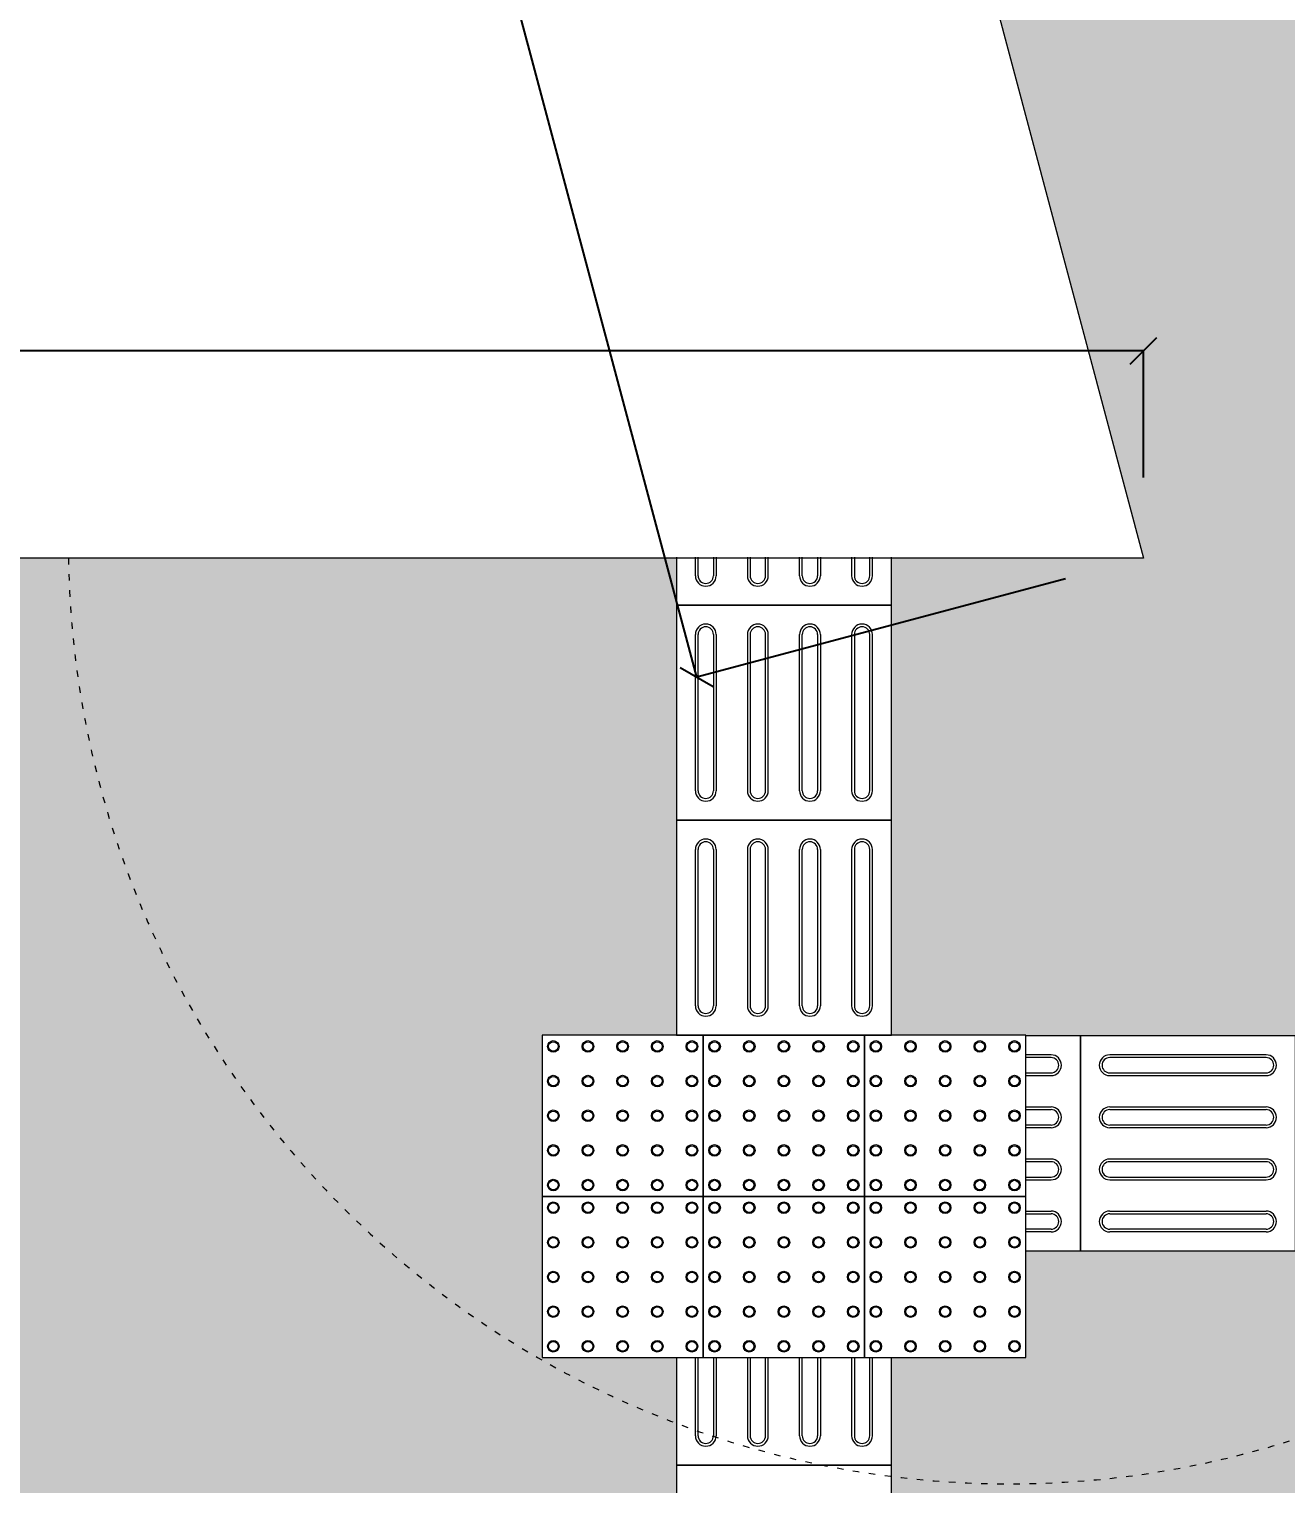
# Model space of a CAD drawing. Header units: millimetres. Extents: x -9997 to 44619, y -1295 to 91103.
# Drawn here: x 31757.5 to 31991.3, y 33944.5 to 34215.2 of the extents above; entities that cross this region are included whole.
import ezdxf

# ---------------------------------------------------------------- set-up
doc = ezdxf.new("R2010")
doc.units = ezdxf.units.MM
doc.header["$LTSCALE"] = 0.1
doc.linetypes.add('ACAD_ISO03W100', pattern=[30, 12, -18])
doc.layers.get('0').update_dxf_attribs({"lineweight": 5})
for name, color, linetype, lineweight in [('alvenaria', 5, 'Continuous', 9), ('escada', 1, 'Continuous', 0), ('projeção', 1, 'ACAD_ISO03W100', 5)]:
    doc.layers.add(name, color=color, linetype=linetype, lineweight=lineweight)
doc.styles.get("Standard").update_dxf_attribs({"font": 'arial.ttf'})
doc.dimstyles.new('ISO-25', dxfattribs={"dimtxt": 30, "dimasz": 5, "dimexe": 0, "dimexo": 15, "dimtad": 1, "dimtxsty": 'Standard', "dimblk": 'OBLIQUE', "dimcen": 0, "dimclrd": 7, "dimclre": 7, "dimclrt": 7, "dimadec": 8, "dimazin": 0, "dimtfac": 1, "dimtmove": 0, "dimatfit": 3, "dimldrblk": 'OBLIQUE', "dimfxl": 5, "dimtfillclr": 250, "dimarcsym": 0})

# ---------------------------------------------------------------- blocks, each defined once
blk = doc.blocks.new('_Oblique')
at = {"color": 0, "linetype": 'ByBlock', "lineweight": -2}
blk.add_line((-0.5, -0.5), (0.5, 0.5), dxfattribs=at)
blk = doc.blocks.new('*D84')
at = {"layer": 'alvenaria', "color": 7, "linetype": 'ByBlock', "lineweight": -2, "transparency": 16777216}
for p, q in [((30818.45, 34131.8), (30818.45, 34155.36)), ((31964.79, 34131.8), (31964.79, 34155.36))]:
    blk.add_line(p, q, dxfattribs=at)
at = {"layer": 'alvenaria', "color": 7, "lineweight": -2, "transparency": 16777216}
blk.add_line((31964.79, 34155.36), (30818.45, 34155.36), dxfattribs=at)
at = {"layer": 'Defpoints', "color": 0, "linetype": 'ByBlock', "transparency": 16777216}
for p in [(30818.45, 34155.36), (30818.45, 34116.8), (31964.79, 34116.8)]:
    blk.add_point(p, dxfattribs=at)
at = {"layer": 'alvenaria', "color": 7, "linetype": 'ByBlock', "lineweight": -2, "transparency": 16777216, "xscale": 5, "yscale": 5, "zscale": 5, "rotation": 180}
blk.add_blockref('_Oblique', (30818.45, 34155.36), dxfattribs=at)
at = {"layer": 'alvenaria', "color": 7, "linetype": 'ByBlock', "lineweight": -2, "transparency": 16777216, "xscale": 5, "yscale": 5, "zscale": 5}
blk.add_blockref('_Oblique', (31964.79, 34155.36), dxfattribs=at)
at = {"layer": 'alvenaria', "color": 7, "linetype": 'ByBlock', "lineweight": 0, "transparency": 16777216, "insert": (31391.62, 34174.01), "char_height": 30, "attachment_point": 5}
blk.add_mtext('1146,35', dxfattribs=at)
blk = doc.blocks.new('*D94')
at = {"layer": 'alvenaria', "color": 7, "linetype": 'ByBlock', "lineweight": -2, "transparency": 16777216}
for p, q in [((31551.72, 35608.86), (31483.1, 35590.57)), ((31950.3, 34112.94), (31881.68, 34094.65))]:
    blk.add_line(p, q, dxfattribs=at)
at = {"layer": 'alvenaria', "color": 7, "lineweight": -2, "transparency": 16777216}
blk.add_line((31881.68, 34094.65), (31483.1, 35590.57), dxfattribs=at)
at = {"layer": 'Defpoints', "color": 0, "linetype": 'ByBlock', "transparency": 16777216}
for p in [(31566.21, 35612.72), (31483.1, 35590.57), (31964.79, 34116.8)]:
    blk.add_point(p, dxfattribs=at)
at = {"layer": 'alvenaria', "color": 7, "linetype": 'ByBlock', "lineweight": -2, "transparency": 16777216, "xscale": 5, "yscale": 5, "zscale": 5}
for p, rotation in [((31483.1, 35590.57), 104.9195884829306), ((31881.68, 34094.65), 284.9195884829306)]:
    blk.add_blockref('_Oblique', p, dxfattribs=dict(at, rotation=rotation))
at = {"layer": 'alvenaria', "color": 7, "linetype": 'ByBlock', "lineweight": 0, "transparency": 16777216, "insert": (31694.51, 34869.56), "char_height": 30, "attachment_point": 5, "rotation": 284.9196}
blk.add_mtext('1548,11', dxfattribs=at)

msp = doc.modelspace()

# ---------------------------------------------------------------- hatches: boundary and pattern name
at = {"linetype": 'ByBlock', "lineweight": 0, "true_color": 0xc7c8ca}
h = msp.add_hatch(dxfattribs=at)
h.set_pattern_fill('AR-BRSTD', color=9, scale=0.12)
h.paths.add_polyline_path([(29301.965, 34091.799), (29316.965, 34091.799), (29316.965, 34094.883), (29346.965, 34094.883), (29376.965, 34094.883), (29406.965, 34094.883), (29436.965, 34094.883), (29466.965, 34094.883), (29496.965, 34094.883), (29526.965, 34094.883), (29556.965, 34094.883), (29586.965, 34094.883), (29601.965, 34091.799), (29601.965, 33930.984), (29633.978, 33930.984), (29673.978, 33930.984), (29688.934, 33930.984), (29681.21, 33959.973), (29673.486, 33988.962), (29665.732, 34018.064), (29658.008, 34047.053), (29650.284, 34076.041), (29642.56, 34105.03), (29639.424, 34116.799), (28786.663, 34116.799), (28786.913, 33706.799), (29748.667, 33706.799), (29743.001, 33728.064), (29735.277, 33757.053), (29727.553, 33786.041), (29719.829, 33815.03), (29712.105, 33844.018), (29704.381, 33873.007), (29699.591, 33890.984), (29673.978, 33890.984), (29633.978, 33890.984), (29593.978, 33890.984), (29586.965, 33890.984), (29586.965, 33884.883), (29586.965, 33854.883), (29556.965, 33854.883), (29526.965, 33854.883), (29496.965, 33854.883), (29466.965, 33854.883), (29436.965, 33854.883), (29406.965, 33854.883), (29376.965, 33854.883), (29346.965, 33854.883), (29316.965, 33854.883), (29316.965, 33884.883), (29316.965, 33891.799), (29301.965, 33891.799)])
h.paths.add_polyline_path([(29201.103, 33886.938), (29201.103, 33746.938), (28961.103, 33746.938), (28961.103, 33886.938)], flags=16)
h.paths.add_polyline_path([(29181.103, 33866.938), (29181.103, 33766.938), (28981.103, 33766.938), (28981.103, 33866.938)], flags=0)
h.paths.add_polyline_path([(29556.965, 33914.883), (29556.965, 33944.883), (29556.965, 33974.883), (29556.965, 34004.883), (29556.965, 34034.883), (29556.965, 34064.883), (29526.965, 34064.883), (29496.965, 34064.883), (29466.965, 34064.883), (29436.965, 34064.883), (29406.965, 34064.883), (29376.965, 34064.883), (29346.965, 34064.883), (29346.965, 34034.883), (29346.965, 34004.883), (29346.965, 33974.883), (29346.965, 33944.883), (29346.965, 33914.883), (29346.965, 33891.799), (29556.965, 33891.799)], flags=17)
h.paths.add_polyline_path([(29376.965, 33956.799), (29376.965, 34006.799), (29526.965, 34006.799), (29526.965, 33956.799)], flags=16)
h.paths.add_polyline_path([(29466.965, 34011.799), (29436.965, 34011.799), (29436.965, 34041.799), (29466.965, 34041.799)], flags=16)
h.paths.add_polyline_path([(29556.965, 33891.799), (29346.965, 33891.799), (29346.965, 33884.883), (29376.965, 33884.883), (29406.965, 33884.883), (29436.965, 33884.883), (29466.965, 33884.883), (29496.965, 33884.883), (29526.965, 33884.883), (29556.965, 33884.883)], flags=17)
h.paths.add_polyline_path([(29601.965, 34091.799), (29586.965, 34091.799), (29586.965, 34064.883), (29586.965, 34034.883), (29586.965, 34004.883), (29586.965, 33974.883), (29586.965, 33944.883), (29586.965, 33930.984), (29593.978, 33930.984), (29601.965, 33930.984)], flags=17)
h.paths.add_polyline_path([(29316.965, 33944.883), (29316.965, 33974.883), (29316.965, 34004.883), (29316.965, 34034.883), (29316.965, 34064.883), (29316.965, 34091.799), (29301.965, 34091.799), (29301.965, 33891.799), (29316.965, 33891.799), (29316.965, 33914.883)], flags=17)
h.paths.add_polyline_path([(29757.448, 34116.799), (29670.471, 34116.799), (29671.549, 34112.754), (29679.272, 34083.765), (29686.996, 34054.776), (29694.72, 34025.788), (29702.444, 33996.799), (29710.198, 33967.697), (29717.922, 33938.708), (29725.646, 33909.72), (29732.939, 33882.35), (29758.552, 33882.35), (29798.552, 33882.35), (29819.916, 33882.35)])
h.paths.add_polyline_path([(30038.448, 34116.799), (29757.448, 34116.799), (29819.916, 33882.35), (29838.552, 33882.35), (29878.552, 33882.35), (29918.552, 33882.35), (29958.552, 33882.35), (29998.552, 33882.35), (30038.552, 33882.35), (30078.552, 33882.35), (30100.916, 33882.35)])
h.paths.add_polyline_path([(29830.574, 33842.35), (29798.552, 33842.35), (29758.552, 33842.35), (29743.596, 33842.35), (29748.818, 33822.754), (29756.542, 33793.765), (29764.266, 33764.776), (29771.989, 33735.788), (29779.713, 33706.799), (29826.691, 33706.799), (29856.033, 33746.799)])
h.paths.add_polyline_path([(30111.574, 33842.35), (30078.552, 33842.35), (30038.552, 33842.35), (29998.552, 33842.35), (29958.552, 33842.35), (29918.552, 33842.35), (29878.552, 33842.35), (29838.552, 33842.35), (29830.574, 33842.35), (29856.033, 33746.799), (30137.033, 33746.799)])
h.paths.add_polyline_path([(30205.831, 33815.03), (30198.552, 33842.35), (30158.552, 33842.35), (30118.552, 33842.35), (30111.574, 33842.35), (30137.033, 33746.799), (30187.222, 33706.938), (30234.631, 33706.938), (30229.003, 33728.064), (30221.279, 33757.053), (30213.555, 33786.041)])
h.paths.add_polyline_path([(30167.211, 33959.973), (30159.488, 33988.962), (30151.764, 34017.95), (30144.04, 34046.939), (30136.316, 34075.928), (30128.592, 34104.916), (30125.426, 34116.799), (30038.448, 34116.799), (30100.916, 33882.35), (30118.552, 33882.35), (30158.552, 33882.35), (30187.894, 33882.35), (30182.659, 33901.996), (30174.935, 33930.984)])
h.paths.add_polyline_path([(31877.895, 33948.04), (31877.895, 33968.04), (31852.895, 33968.04), (31852.895, 33998.04), (31852.895, 34028.04), (31877.895, 34028.04), (31877.895, 34068.04), (31877.895, 34108.04), (31877.895, 34116.799), (30156.473, 34116.799), (30157.581, 34112.64), (30165.305, 34083.652), (30173.028, 34054.663), (30180.752, 34025.674), (30188.476, 33996.686), (30196.2, 33967.697), (30203.924, 33938.708), (30211.648, 33909.72), (30219.372, 33880.731), (30227.096, 33851.742), (30234.82, 33822.754), (30242.543, 33793.765), (30250.267, 33764.776), (30257.991, 33735.788), (30265.678, 33706.938), (31725.894, 33706.938), (31734.388, 33719.372), (31751.309, 33744.144), (31768.231, 33768.916), (31785.153, 33793.688), (31802.075, 33818.46), (31819.034, 33843.286), (31819.062, 33843.232), (31826.794, 33843.232), (31856.794, 33843.232), (31877.895, 33843.232), (31877.895, 33868.04), (31877.895, 33908.04)])
h.paths.add_polyline_path([(30645.894, 33886.938), (30645.894, 33746.938), (30405.894, 33746.938), (30405.894, 33886.938)], flags=16)
h.paths.add_polyline_path([(30625.894, 33866.938), (30625.894, 33766.938), (30425.894, 33766.938), (30425.894, 33866.938)], flags=0)
h.paths.add_polyline_path([(31145.894, 33886.938), (31145.894, 33746.938), (30905.894, 33746.938), (30905.894, 33886.938)], flags=16)
h.paths.add_polyline_path([(30925.894, 33866.938), (31125.894, 33866.938), (31125.894, 33766.938), (30925.894, 33766.938)], flags=0)
h.paths.add_polyline_path([(31000.925, 33844.799), (31030.925, 33844.799), (31030.925, 33814.799), (31000.925, 33814.799)], flags=0)
h.paths.add_polyline_path([(31405.894, 33886.938), (31645.894, 33886.938), (31645.894, 33746.938), (31405.894, 33746.938)], flags=16)
h.paths.add_polyline_path([(31425.894, 33866.938), (31625.894, 33866.938), (31625.894, 33766.938), (31425.894, 33766.938)], flags=0)
h.paths.add_polyline_path([(32554.715, 34289.954), (32524.986, 34293.973), (32495.256, 34297.993), (32465.527, 34302.013), (32435.797, 34306.033), (32433.223, 34315.696), (32425.499, 34344.684), (32420.35, 34364.01), (32387.715, 34355.315), (32349.064, 34345.016), (32310.412, 34334.718), (32271.761, 34324.419), (32233.109, 34314.12), (32194.457, 34303.822), (32155.806, 34293.523), (32117.154, 34283.225), (32123.591, 34259.068), (32104.265, 34253.918), (32113.015, 34221.081), (32123.313, 34182.429), (32133.612, 34143.778), (32143.91, 34105.126), (32154.209, 34066.475), (32161.933, 34037.486), (32169.657, 34008.498), (32177.38, 33979.509), (32148.392, 33971.785), (32119.403, 33964.061), (32113.051, 33987.901), (32073.051, 33987.901), (32054.915, 33987.901, -0.2142245), (31917.895, 33945.937), (31917.895, 33908.04), (31917.895, 33868.04), (31917.895, 33843.232), (31946.729, 33843.232), (31976.729, 33843.232), (31993.651, 33818.46), (32010.573, 33793.688), (32027.495, 33768.916), (32044.416, 33744.145), (32061.338, 33719.373), (32076.664, 33696.938, 0.46151), (32590.765, 34284.324), (32590.556, 34285.108), (32584.445, 34285.934)])
h.paths.add_polyline_path([(32105.259, 34094.828), (32094.96, 34133.479), (32084.662, 34172.131), (32074.363, 34210.782), (32066.632, 34239.798, 0.050222), (32040.096, 34262.693), (32020.526, 34257.479), (31981.874, 34247.18), (31943.223, 34236.882), (31933.489, 34234.288), (31964.794, 34116.799), (31917.895, 34116.799), (31917.895, 34108.04), (31917.895, 34068.04), (31917.895, 34028.04), (31942.895, 34028.04), (31953.051, 34027.901), (31993.051, 34027.901), (32033.051, 34027.901), (32073.051, 34027.901), (32088.695, 34027.901, 0.0275903), (32097.873, 34044.865), (32096.231, 34051.027), (32101.191, 34052.349, 0.0390592), (32109.667, 34078.284)], flags=17)
h.paths.add_polyline_path([(32054.915, 33987.901), (32033.051, 33987.901), (31993.051, 33987.901), (31953.051, 33987.901), (31942.895, 33987.901), (31942.895, 33968.04), (31917.895, 33968.04), (31917.895, 33948.04), (31917.895, 33945.937, 0.2142245)], flags=17)
h.paths.add_polyline_path([(32109.667, 34078.284, -0.0390592), (32101.191, 34052.349), (32115.557, 34056.176)], flags=17)
h.paths.add_polyline_path([(32097.873, 34044.865, -0.0275903), (32088.695, 34027.901), (32102.393, 34027.901)], flags=17)
h.paths.add_polyline_path([(32402.327, 34431.65), (32394.603, 34460.639), (32418.391, 34478.918), (32442.179, 34497.197), (32465.967, 34515.476), (32489.755, 34533.756), (32501.253, 34542.591), (32216.122, 35612.719), (31649.003, 35612.719), (31797.89, 35053.93, -0.3092385), (31931.102, 34553.973), (32000.494, 34293.537), (32010.227, 34296.13), (32048.879, 34306.429), (32042.442, 34330.586), (32071.431, 34338.31), (32100.419, 34346.034), (32106.856, 34321.876), (32145.507, 34332.175), (32184.159, 34342.473), (32222.81, 34352.772), (32261.462, 34363.071), (32300.114, 34373.369), (32338.765, 34383.668), (32377.417, 34393.966), (32410.051, 34402.661)])
h.paths.add_polyline_path([(31797.89, 35053.93), (31649.003, 35612.719), (31566.212, 35612.719), (31923.191, 34272.94), (31932.924, 34275.533), (31971.576, 34285.832), (32000.494, 34293.537), (31931.102, 34553.973, 0.3092385)])
h.paths.add_polyline_path([(32059.177, 34267.777), (32040.096, 34262.693, -0.050222), (32066.632, 34239.798), (32065.614, 34243.62)], flags=17)

# ---------------------------------------------------------------- linework, layer by layer
at = {"lineweight": 0}
for p, q in [((31566.212, 35612.719), (31964.794, 34116.799)), ((31964.794, 34116.799), (27186.653, 34116.799))]:
    msp.add_line(p, q, dxfattribs=at)
at = {"layer": 'escada', "lineweight": 0}
for p, q in [((31881.419, 34113.502), (31881.419, 34116.938)), ((31881.926, 34113.502), (31881.926, 34116.938)), ((31884.79, 34116.938), (31884.79, 34113.502)), ((31885.296, 34116.938), (31885.296, 34113.502)), ((31891.111, 34116.938), (31891.111, 34113.502)), ((31891.617, 34116.938), (31891.617, 34113.502)), ((31894.482, 34113.502), (31894.482, 34116.938)), ((31894.988, 34113.502), (31894.988, 34116.938)), ((31900.803, 34113.502), (31900.803, 34116.938)), ((31901.309, 34113.502), (31901.309, 34116.938)), ((31904.173, 34116.938), (31904.173, 34113.502)), ((31904.68, 34116.938), (31904.68, 34113.502)), ((31910.495, 34116.938), (31910.495, 34113.502)), ((31911.001, 34116.938), (31911.001, 34113.502)), ((31913.865, 34113.502), (31913.865, 34116.938)), ((31914.371, 34113.502), (31914.371, 34116.938)), ((31953.051, 34027.901), (31942.895, 34027.901)), ((31953.051, 33987.901), (31953.051, 34027.901)), ((31947.589, 34024.376), (31942.895, 34024.376)), ((31947.589, 34023.87), (31942.895, 34023.87)), ((31942.895, 34021.006), (31947.589, 34021.006)), ((31942.895, 34020.5), (31947.589, 34020.5)), ((31942.895, 34014.685), (31947.589, 34014.685)), ((31942.895, 34014.178), (31947.589, 34014.178)), ((31947.589, 34011.314), (31942.895, 34011.314)), ((31947.589, 34010.808), (31942.895, 34010.808)), ((31947.589, 34004.993), (31942.895, 34004.993)), ((31947.589, 34004.487), (31942.895, 34004.487)), ((31942.895, 34001.623), (31947.589, 34001.623)), ((31942.895, 34001.116), (31947.589, 34001.116)), ((31947.589, 33991.931), (31942.895, 33991.931)), ((31947.589, 33991.425), (31942.895, 33991.425)), ((31942.895, 33987.901), (31953.051, 33987.901))]:
    msp.add_line(p, q, dxfattribs=at)
for points in [[(31877.895, 34116.938), (31877.895, 34108.04), (31917.895, 34108.04), (31917.895, 34116.938)], [(31881.419, 34073.502), (31881.419, 34102.577)], [(31881.926, 34073.502), (31881.926, 34102.577)], [(31884.79, 34102.577), (31884.79, 34073.502)], [(31885.296, 34102.577), (31885.296, 34073.502)], [(31891.111, 34102.577), (31891.111, 34073.502)], [(31891.617, 34102.577), (31891.617, 34073.502)], [(31894.482, 34073.502), (31894.482, 34102.577)], [(31894.988, 34073.502), (31894.988, 34102.577)], [(31900.803, 34073.502), (31900.803, 34102.577)], [(31901.309, 34073.502), (31901.309, 34102.577)], [(31904.173, 34102.577), (31904.173, 34073.502)], [(31904.68, 34102.577), (31904.68, 34073.502)], [(31910.495, 34102.577), (31910.495, 34073.502)], [(31911.001, 34102.577), (31911.001, 34073.502)], [(31913.865, 34073.502), (31913.865, 34102.577)], [(31914.371, 34073.502), (31914.371, 34102.577)], [(31881.419, 34033.502), (31881.419, 34062.577)], [(31881.926, 34033.502), (31881.926, 34062.577)], [(31884.79, 34062.577), (31884.79, 34033.502)], [(31885.296, 34062.577), (31885.296, 34033.502)], [(31891.111, 34062.577), (31891.111, 34033.502)], [(31891.617, 34062.577), (31891.617, 34033.502)], [(31894.482, 34033.502), (31894.482, 34062.577)], [(31894.988, 34033.502), (31894.988, 34062.577)], [(31900.803, 34033.502), (31900.803, 34062.577)], [(31901.309, 34033.502), (31901.309, 34062.577)], [(31904.173, 34062.577), (31904.173, 34033.502)], [(31904.68, 34062.577), (31904.68, 34033.502)], [(31910.495, 34062.577), (31910.495, 34033.502)], [(31911.001, 34062.577), (31911.001, 34033.502)], [(31913.865, 34033.502), (31913.865, 34062.577)], [(31914.371, 34033.502), (31914.371, 34062.577)], [(31987.589, 34024.376), (31958.514, 34024.376)], [(31987.589, 34023.87), (31958.514, 34023.87)], [(31958.514, 34021.006), (31987.589, 34021.006)], [(31958.514, 34020.5), (31987.589, 34020.5)], [(31958.514, 34014.685), (31987.589, 34014.685)], [(31958.514, 34014.178), (31987.589, 34014.178)], [(31987.589, 34011.314), (31958.514, 34011.314)], [(31987.589, 34010.808), (31958.514, 34010.808)], [(31987.589, 34004.993), (31958.514, 34004.993)], [(31987.589, 34004.487), (31958.514, 34004.487)], [(31958.514, 34001.623), (31987.589, 34001.623)], [(31958.514, 34001.116), (31987.589, 34001.116)], [(31942.895, 33995.301), (31947.589, 33995.301)], [(31942.895, 33994.795), (31947.589, 33994.795)], [(31958.514, 33995.301), (31987.589, 33995.301)], [(31958.514, 33994.795), (31987.589, 33994.795)], [(31987.589, 33991.931), (31958.514, 33991.931)], [(31987.589, 33991.425), (31958.514, 33991.425)], [(31877.895, 33968.04), (31877.895, 33948.04), (31917.895, 33948.04), (31917.895, 33968.04)], [(31881.419, 33953.502), (31881.419, 33968.04)], [(31881.926, 33953.502), (31881.926, 33968.04)], [(31884.79, 33968.04), (31884.79, 33953.502)], [(31885.296, 33968.04), (31885.296, 33953.502)], [(31891.111, 33968.04), (31891.111, 33953.502)], [(31891.617, 33968.04), (31891.617, 33953.502)], [(31894.482, 33953.502), (31894.482, 33968.04)], [(31894.988, 33953.502), (31894.988, 33968.04)], [(31900.803, 33953.502), (31900.803, 33968.04)], [(31901.309, 33953.502), (31901.309, 33968.04)], [(31904.173, 33968.04), (31904.173, 33953.502)], [(31904.68, 33968.04), (31904.68, 33953.502)], [(31910.495, 33968.04), (31910.495, 33953.502)], [(31911.001, 33968.04), (31911.001, 33953.502)], [(31913.865, 33953.502), (31913.865, 33968.04)], [(31914.371, 33953.502), (31914.371, 33968.04)]]:
    msp.add_lwpolyline(points, dxfattribs=at)
for points in [[(31877.895, 34068.04), (31917.895, 34068.04), (31917.895, 34108.04), (31877.895, 34108.04)], [(31877.895, 34028.04), (31917.895, 34028.04), (31917.895, 34068.04), (31877.895, 34068.04)], [(31882.895, 34028.04), (31852.895, 34028.04), (31852.895, 33998.04), (31882.895, 33998.04)], [(31912.895, 34028.04), (31882.895, 34028.04), (31882.895, 33998.04), (31912.895, 33998.04)], [(31942.895, 34028.04), (31912.895, 34028.04), (31912.895, 33998.04), (31942.895, 33998.04)], [(31993.051, 33987.901), (31993.051, 34027.901), (31953.051, 34027.901), (31953.051, 33987.901)], [(31882.895, 33998.04), (31852.895, 33998.04), (31852.895, 33968.04), (31882.895, 33968.04)], [(31912.895, 33998.04), (31882.895, 33998.04), (31882.895, 33968.04), (31912.895, 33968.04)], [(31942.895, 33998.04), (31912.895, 33998.04), (31912.895, 33968.04), (31942.895, 33968.04)], [(31877.895, 33908.04), (31917.895, 33908.04), (31917.895, 33948.04), (31877.895, 33948.04)]]:
    msp.add_lwpolyline(points, close=True, dxfattribs=at)
for centre, radius in [((31854.998, 34025.937), 1.075), ((31854.998, 34025.937), 0.883), ((31861.446, 34025.937), 1.075), ((31861.446, 34025.937), 0.883), ((31867.895, 34025.937), 1.075), ((31867.895, 34025.937), 0.883), ((31874.344, 34025.937), 1.075), ((31874.344, 34025.937), 0.883), ((31880.793, 34025.937), 1.075), ((31880.793, 34025.937), 0.883), ((31884.998, 34025.937), 1.075), ((31884.998, 34025.937), 0.883), ((31891.446, 34025.937), 1.075), ((31891.446, 34025.937), 0.883), ((31897.895, 34025.937), 1.075), ((31897.895, 34025.937), 0.883), ((31904.344, 34025.937), 1.075), ((31904.344, 34025.937), 0.883), ((31910.793, 34025.937), 1.075), ((31910.793, 34025.937), 0.883), ((31914.998, 34025.937), 1.075), ((31914.998, 34025.937), 0.883), ((31921.446, 34025.937), 1.075), ((31921.446, 34025.937), 0.883), ((31927.895, 34025.937), 1.075), ((31927.895, 34025.937), 0.883), ((31934.344, 34025.937), 1.075), ((31934.344, 34025.937), 0.883), ((31940.793, 34025.937), 1.075), ((31940.793, 34025.937), 0.883), ((31854.998, 34019.488), 1.075), ((31854.998, 34019.488), 0.883), ((31861.446, 34019.488), 1.075), ((31861.446, 34019.488), 0.883), ((31867.895, 34019.488), 1.075), ((31867.895, 34019.488), 0.883), ((31874.344, 34019.488), 1.075), ((31874.344, 34019.488), 0.883), ((31880.793, 34019.488), 1.075), ((31880.793, 34019.488), 0.883), ((31884.998, 34019.488), 1.075), ((31884.998, 34019.488), 0.883), ((31891.446, 34019.488), 1.075), ((31891.446, 34019.488), 0.883), ((31897.895, 34019.488), 1.075), ((31897.895, 34019.488), 0.883), ((31904.344, 34019.488), 1.075), ((31904.344, 34019.488), 0.883), ((31910.793, 34019.488), 1.075), ((31910.793, 34019.488), 0.883), ((31914.998, 34019.488), 1.075), ((31914.998, 34019.488), 0.883), ((31921.446, 34019.488), 1.075), ((31921.446, 34019.488), 0.883), ((31927.895, 34019.488), 1.075), ((31927.895, 34019.488), 0.883), ((31934.344, 34019.488), 1.075), ((31934.344, 34019.488), 0.883), ((31940.793, 34019.488), 1.075), ((31940.793, 34019.488), 0.883), ((31854.998, 34013.04), 1.075), ((31854.998, 34013.04), 0.883), ((31861.446, 34013.04), 1.075), ((31861.446, 34013.04), 0.883), ((31867.895, 34013.04), 1.075), ((31867.895, 34013.04), 0.883), ((31874.344, 34013.04), 1.075), ((31874.344, 34013.04), 0.883), ((31880.793, 34013.04), 1.075), ((31880.793, 34013.04), 0.883), ((31884.998, 34013.04), 1.075), ((31884.998, 34013.04), 0.883), ((31891.446, 34013.04), 1.075), ((31891.446, 34013.04), 0.883), ((31897.895, 34013.04), 1.075), ((31897.895, 34013.04), 0.883), ((31904.344, 34013.04), 1.075), ((31904.344, 34013.04), 0.883), ((31910.793, 34013.04), 1.075), ((31910.793, 34013.04), 0.883), ((31914.998, 34013.04), 1.075), ((31914.998, 34013.04), 0.883), ((31921.446, 34013.04), 1.075), ((31921.446, 34013.04), 0.883), ((31927.895, 34013.04), 1.075), ((31927.895, 34013.04), 0.883), ((31934.344, 34013.04), 1.075), ((31934.344, 34013.04), 0.883), ((31940.793, 34013.04), 1.075), ((31940.793, 34013.04), 0.883), ((31854.998, 34006.591), 1.075), ((31854.998, 34006.591), 0.883), ((31861.446, 34006.591), 1.075), ((31861.446, 34006.591), 0.883), ((31867.895, 34006.591), 1.075), ((31867.895, 34006.591), 0.883), ((31874.344, 34006.591), 1.075), ((31874.344, 34006.591), 0.883), ((31880.793, 34006.591), 1.075), ((31880.793, 34006.591), 0.883), ((31884.998, 34006.591), 1.075), ((31884.998, 34006.591), 0.883), ((31891.446, 34006.591), 1.075), ((31891.446, 34006.591), 0.883), ((31897.895, 34006.591), 1.075), ((31897.895, 34006.591), 0.883), ((31904.344, 34006.591), 1.075), ((31904.344, 34006.591), 0.883), ((31910.793, 34006.591), 1.075), ((31910.793, 34006.591), 0.883), ((31914.998, 34006.591), 1.075), ((31914.998, 34006.591), 0.883), ((31921.446, 34006.591), 1.075), ((31921.446, 34006.591), 0.883), ((31927.895, 34006.591), 1.075), ((31927.895, 34006.591), 0.883), ((31934.344, 34006.591), 1.075), ((31934.344, 34006.591), 0.883), ((31940.793, 34006.591), 1.075), ((31940.793, 34006.591), 0.883), ((31854.998, 34000.142), 1.075), ((31861.446, 34000.142), 1.075), ((31867.895, 34000.142), 1.075), ((31874.344, 34000.142), 1.075), ((31880.793, 34000.142), 1.075), ((31884.998, 34000.142), 1.075), ((31891.446, 34000.142), 1.075), ((31897.895, 34000.142), 1.075), ((31904.344, 34000.142), 1.075), ((31910.793, 34000.142), 1.075), ((31914.998, 34000.142), 1.075), ((31921.446, 34000.142), 1.075), ((31927.895, 34000.142), 1.075), ((31934.344, 34000.142), 1.075), ((31940.793, 34000.142), 1.075), ((31854.998, 34000.142), 0.883), ((31861.446, 34000.142), 0.883), ((31867.895, 34000.142), 0.883), ((31874.344, 34000.142), 0.883), ((31880.793, 34000.142), 0.883), ((31884.998, 34000.142), 0.883), ((31891.446, 34000.142), 0.883), ((31897.895, 34000.142), 0.883), ((31904.344, 34000.142), 0.883), ((31910.793, 34000.142), 0.883), ((31914.998, 34000.142), 0.883), ((31921.446, 34000.142), 0.883), ((31927.895, 34000.142), 0.883), ((31934.344, 34000.142), 0.883), ((31940.793, 34000.142), 0.883), ((31854.998, 33995.937), 1.075), ((31854.998, 33995.937), 0.883), ((31861.446, 33995.937), 1.075), ((31861.446, 33995.937), 0.883), ((31867.895, 33995.937), 1.075), ((31867.895, 33995.937), 0.883), ((31874.344, 33995.937), 1.075), ((31874.344, 33995.937), 0.883), ((31880.793, 33995.937), 1.075), ((31880.793, 33995.937), 0.883), ((31884.998, 33995.937), 1.075), ((31884.998, 33995.937), 0.883), ((31891.446, 33995.937), 1.075), ((31891.446, 33995.937), 0.883), ((31897.895, 33995.937), 1.075), ((31897.895, 33995.937), 0.883), ((31904.344, 33995.937), 1.075), ((31904.344, 33995.937), 0.883), ((31910.793, 33995.937), 1.075), ((31910.793, 33995.937), 0.883), ((31914.998, 33995.937), 1.075), ((31914.998, 33995.937), 0.883), ((31921.446, 33995.937), 1.075), ((31921.446, 33995.937), 0.883), ((31927.895, 33995.937), 1.075), ((31927.895, 33995.937), 0.883), ((31934.344, 33995.937), 1.075), ((31934.344, 33995.937), 0.883), ((31940.793, 33995.937), 1.075), ((31940.793, 33995.937), 0.883), ((31854.998, 33989.488), 1.075), ((31854.998, 33989.488), 0.883), ((31861.446, 33989.488), 1.075), ((31861.446, 33989.488), 0.883), ((31867.895, 33989.488), 1.075), ((31867.895, 33989.488), 0.883), ((31874.344, 33989.488), 1.075), ((31874.344, 33989.488), 0.883), ((31880.793, 33989.488), 1.075), ((31880.793, 33989.488), 0.883), ((31884.998, 33989.488), 1.075), ((31884.998, 33989.488), 0.883), ((31891.446, 33989.488), 1.075), ((31891.446, 33989.488), 0.883), ((31897.895, 33989.488), 1.075), ((31897.895, 33989.488), 0.883), ((31904.344, 33989.488), 1.075), ((31904.344, 33989.488), 0.883), ((31910.793, 33989.488), 1.075), ((31910.793, 33989.488), 0.883), ((31914.998, 33989.488), 1.075), ((31914.998, 33989.488), 0.883), ((31921.446, 33989.488), 1.075), ((31921.446, 33989.488), 0.883), ((31927.895, 33989.488), 1.075), ((31927.895, 33989.488), 0.883), ((31934.344, 33989.488), 1.075), ((31934.344, 33989.488), 0.883), ((31940.793, 33989.488), 1.075), ((31940.793, 33989.488), 0.883), ((31854.998, 33983.04), 1.075), ((31854.998, 33983.04), 0.883), ((31861.446, 33983.04), 1.075), ((31861.446, 33983.04), 0.883), ((31867.895, 33983.04), 1.075), ((31867.895, 33983.04), 0.883), ((31874.344, 33983.04), 1.075), ((31874.344, 33983.04), 0.883), ((31880.793, 33983.04), 1.075), ((31880.793, 33983.04), 0.883), ((31884.998, 33983.04), 1.075), ((31884.998, 33983.04), 0.883), ((31891.446, 33983.04), 1.075), ((31891.446, 33983.04), 0.883), ((31897.895, 33983.04), 1.075), ((31897.895, 33983.04), 0.883), ((31904.344, 33983.04), 1.075), ((31904.344, 33983.04), 0.883), ((31910.793, 33983.04), 1.075), ((31910.793, 33983.04), 0.883), ((31914.998, 33983.04), 1.075), ((31914.998, 33983.04), 0.883), ((31921.446, 33983.04), 1.075), ((31921.446, 33983.04), 0.883), ((31927.895, 33983.04), 1.075), ((31927.895, 33983.04), 0.883), ((31934.344, 33983.04), 1.075), ((31934.344, 33983.04), 0.883), ((31940.793, 33983.04), 1.075), ((31940.793, 33983.04), 0.883), ((31854.998, 33976.591), 1.075), ((31854.998, 33976.591), 0.883), ((31861.446, 33976.591), 1.075), ((31861.446, 33976.591), 0.883), ((31867.895, 33976.591), 1.075), ((31867.895, 33976.591), 0.883), ((31874.344, 33976.591), 1.075), ((31874.344, 33976.591), 0.883), ((31880.793, 33976.591), 1.075), ((31880.793, 33976.591), 0.883), ((31884.998, 33976.591), 1.075), ((31884.998, 33976.591), 0.883), ((31891.446, 33976.591), 1.075), ((31891.446, 33976.591), 0.883), ((31897.895, 33976.591), 1.075), ((31897.895, 33976.591), 0.883), ((31904.344, 33976.591), 1.075), ((31904.344, 33976.591), 0.883), ((31910.793, 33976.591), 1.075), ((31910.793, 33976.591), 0.883), ((31914.998, 33976.591), 1.075), ((31914.998, 33976.591), 0.883), ((31921.446, 33976.591), 1.075), ((31921.446, 33976.591), 0.883), ((31927.895, 33976.591), 1.075), ((31927.895, 33976.591), 0.883), ((31934.344, 33976.591), 1.075), ((31934.344, 33976.591), 0.883), ((31940.793, 33976.591), 1.075), ((31940.793, 33976.591), 0.883), ((31854.998, 33970.142), 1.075), ((31854.998, 33970.142), 0.883), ((31861.446, 33970.142), 1.075), ((31861.446, 33970.142), 0.883), ((31867.895, 33970.142), 1.075), ((31867.895, 33970.142), 0.883), ((31874.344, 33970.142), 1.075), ((31874.344, 33970.142), 0.883), ((31880.793, 33970.142), 1.075), ((31880.793, 33970.142), 0.883), ((31884.998, 33970.142), 1.075), ((31884.998, 33970.142), 0.883), ((31891.446, 33970.142), 1.075), ((31891.446, 33970.142), 0.883), ((31897.895, 33970.142), 1.075), ((31897.895, 33970.142), 0.883), ((31904.344, 33970.142), 1.075), ((31904.344, 33970.142), 0.883), ((31910.793, 33970.142), 1.075), ((31910.793, 33970.142), 0.883), ((31914.998, 33970.142), 1.075), ((31914.998, 33970.142), 0.883), ((31921.446, 33970.142), 1.075), ((31921.446, 33970.142), 0.883), ((31927.895, 33970.142), 1.075), ((31927.895, 33970.142), 0.883), ((31934.344, 33970.142), 1.075), ((31934.344, 33970.142), 0.883), ((31940.793, 33970.142), 1.075), ((31940.793, 33970.142), 0.883)]:
    msp.add_circle(centre, radius, dxfattribs=at)
for centre, radius, start, end in [((31883.358, 34113.502), 1.938, 180, 360), ((31883.358, 34113.502), 1.432, 180, 360), ((31893.049, 34113.502), 1.938, 180, 360), ((31893.049, 34113.502), 1.432, 180, 360), ((31902.741, 34113.502), 1.938, 180, 360), ((31902.741, 34113.502), 1.432, 180, 360), ((31912.433, 34113.502), 1.938, 180, 360), ((31912.433, 34113.502), 1.432, 180, 360), ((31883.358, 34102.577), 1.938, 360, 180), ((31893.049, 34102.577), 1.938, 360, 180), ((31902.741, 34102.577), 1.938, 360, 180), ((31912.433, 34102.577), 1.938, 360, 180), ((31883.358, 34102.577), 1.432, 360, 180), ((31893.049, 34102.577), 1.432, 360, 180), ((31902.741, 34102.577), 1.432, 360, 180), ((31912.433, 34102.577), 1.432, 360, 180), ((31883.358, 34073.502), 1.938, 180, 360), ((31883.358, 34073.502), 1.432, 180, 360), ((31893.049, 34073.502), 1.938, 180, 360), ((31893.049, 34073.502), 1.432, 180, 360), ((31902.741, 34073.502), 1.938, 180, 360), ((31902.741, 34073.502), 1.432, 180, 360), ((31912.433, 34073.502), 1.938, 180, 360), ((31912.433, 34073.502), 1.432, 180, 360), ((31883.358, 34062.577), 1.938, 360, 180), ((31883.358, 34062.577), 1.432, 360, 180), ((31893.049, 34062.577), 1.938, 360, 180), ((31893.049, 34062.577), 1.432, 360, 180), ((31902.741, 34062.577), 1.938, 360, 180), ((31902.741, 34062.577), 1.432, 360, 180), ((31912.433, 34062.577), 1.938, 360, 180), ((31912.433, 34062.577), 1.432, 360, 180), ((31883.358, 34033.502), 1.938, 180, 360), ((31883.358, 34033.502), 1.432, 180, 360), ((31893.049, 34033.502), 1.938, 180, 360), ((31893.049, 34033.502), 1.432, 180, 360), ((31902.741, 34033.502), 1.938, 180, 360), ((31902.741, 34033.502), 1.432, 180, 360), ((31912.433, 34033.502), 1.938, 180, 360), ((31912.433, 34033.502), 1.432, 180, 360), ((31947.589, 34022.438), 1.938, 270, 90), ((31947.589, 34022.438), 1.432, 270, 90), ((31958.514, 34022.438), 1.938, 90, 270), ((31958.514, 34022.438), 1.432, 90, 270), ((31987.589, 34022.438), 1.938, 270, 90), ((31987.589, 34022.438), 1.432, 270, 90), ((31947.589, 34012.746), 1.938, 270, 90), ((31947.589, 34012.746), 1.432, 270, 90), ((31958.514, 34012.746), 1.938, 90, 270), ((31958.514, 34012.746), 1.432, 90, 270), ((31987.589, 34012.746), 1.938, 270, 90), ((31987.589, 34012.746), 1.432, 270, 90), ((31947.589, 34003.055), 1.938, 270, 90), ((31947.589, 34003.055), 1.432, 270, 90), ((31958.514, 34003.055), 1.938, 90, 270), ((31958.514, 34003.055), 1.432, 90, 270), ((31987.589, 34003.055), 1.938, 270, 90), ((31987.589, 34003.055), 1.432, 270, 90), ((31947.589, 33993.363), 1.938, 270, 90), ((31947.589, 33993.363), 1.432, 270, 90), ((31958.514, 33993.363), 1.938, 90, 270), ((31958.514, 33993.363), 1.432, 90, 270), ((31987.589, 33993.363), 1.938, 270, 90), ((31987.589, 33993.363), 1.432, 270, 90), ((31883.358, 33953.502), 1.938, 180, 360), ((31883.358, 33953.502), 1.432, 180, 360), ((31893.049, 33953.502), 1.938, 180, 360), ((31893.049, 33953.502), 1.432, 180, 360), ((31902.741, 33953.502), 1.938, 180, 360), ((31902.741, 33953.502), 1.432, 180, 360), ((31912.433, 33953.502), 1.938, 180, 360), ((31912.433, 33953.502), 1.432, 180, 360)]:
    msp.add_arc(centre, radius, start, end, dxfattribs=at)
at = {"layer": 'projeção', "color": 5, "linetype": 'ACAD_ISO03W100', "lineweight": 0}
msp.add_arc((31939.68, 34119.482), 174.907, 180.87888, 68.60802, dxfattribs=at)

# ---------------------------------------------------------------- dimensions: what is measured, and where the dimension line sits
at = {"layer": 'alvenaria', "color": 18, "linetype": 'ByBlock', "lineweight": 0, "true_color": 0x000000}
dim = msp.add_linear_dim(base=(31483.097, 35590.574), p1=(31964.794, 34116.799), p2=(31566.212, 35612.719), angle=104.91959, dimstyle='ISO-25', dxfattribs=at)
dim.commit()
dim.dimension.update_dxf_attribs({"geometry": '*D94', "text_midpoint": (31676.487, 34864.759), "dimtype": 161})
dim = msp.add_linear_dim(base=(30818.448, 34155.359), p1=(31964.794, 34116.799), p2=(30818.448, 34116.799), dimstyle='ISO-25', dxfattribs=at)
dim.commit()
dim.dimension.update_dxf_attribs({"geometry": '*D84', "text_midpoint": (31391.621, 34174.013)})

doc.saveas('drawing.dxf')
